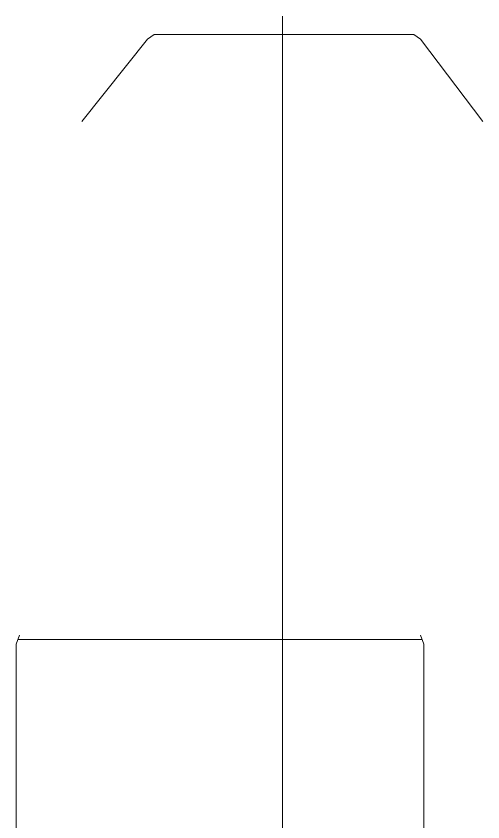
# Model space of a CAD drawing. Header units: inches. Extents: x 2435 to 7572, y 377 to 2555.
# Drawn here: x 6881.1 to 6976.9, y 1609.9 to 1775.1 of the extents above; entities that cross this region are included whole.
import ezdxf

# ---------------------------------------------------------------- set-up
doc = ezdxf.new("R2010")
doc.units = ezdxf.units.IN
doc.header["$MEASUREMENT"] = 0

msp = doc.modelspace()

# ---------------------------------------------------------------- linework, layer by layer
at = {"lineweight": 5}
for p, q in [((6935.76, 1775.08), (6935.76, 1550.45)), ((6908.11, 1770.38), (6909.46, 1771.32)), ((6909.46, 1771.32), (6962.74, 1771.32)), ((6962.74, 1771.32), (6964.09, 1770.38)), ((6894.62, 1753.47), (6908.11, 1770.38)), ((6964.09, 1770.38), (6976.9, 1753.47)), ((6965.44, 1768.5), (6965.44, 1768.5)), ((6881.14, 1646.32), (6881.81, 1648.2)), ((6881.47, 1647.26), (6964.42, 1647.26)), ((6964.09, 1648.2), (6964.76, 1646.32)), ((6881.14, 1600.27), (6881.14, 1646.32)), ((6964.76, 1646.32), (6964.76, 1600.27))]:
    msp.add_line(p, q, dxfattribs=at)

doc.saveas('drawing.dxf')
